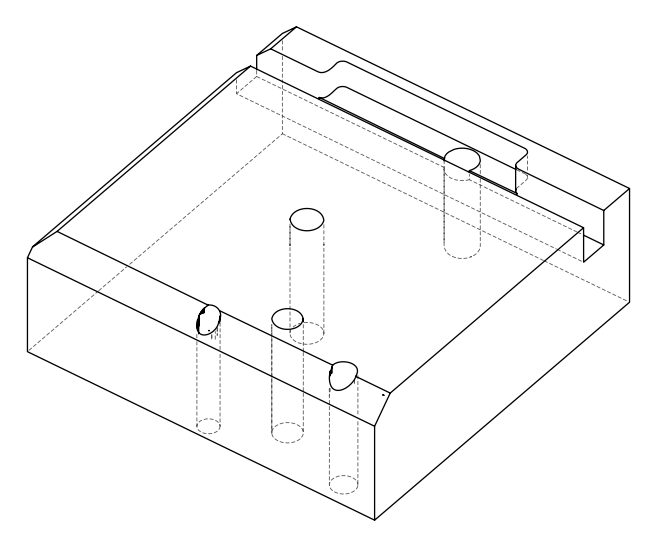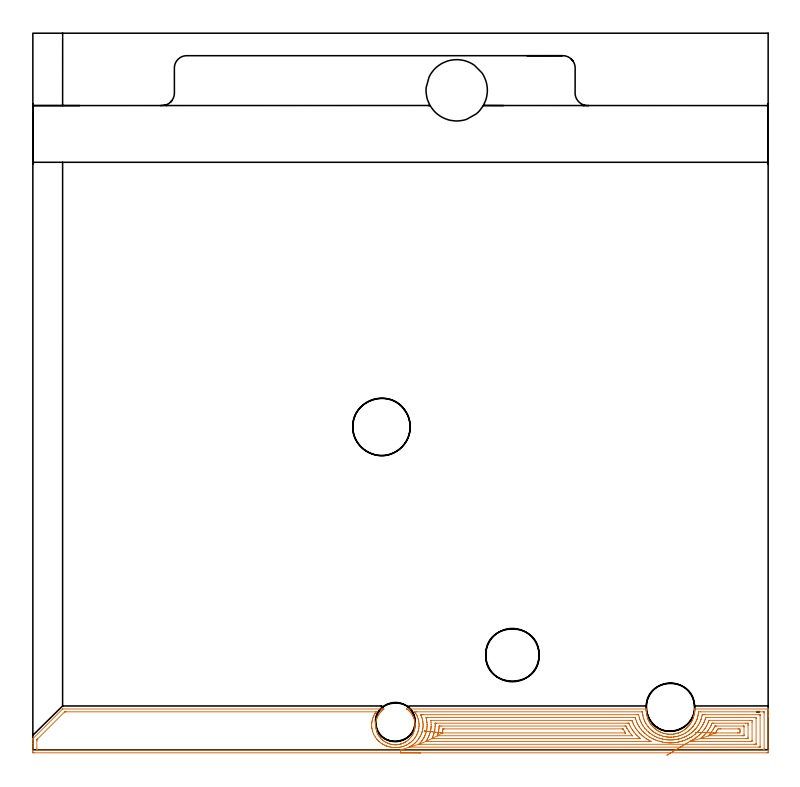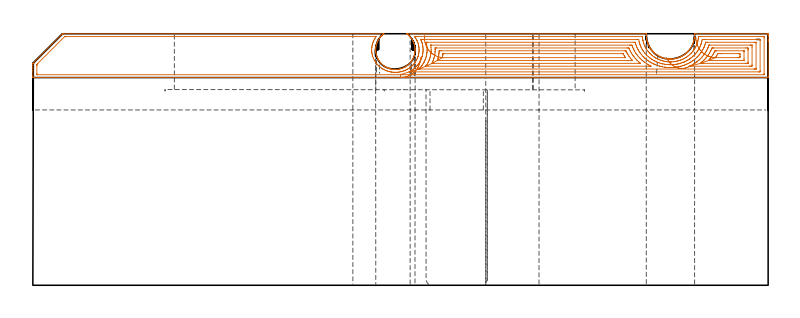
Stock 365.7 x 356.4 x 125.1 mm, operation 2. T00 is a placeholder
(PLAN: 25 operations, 19 tool changes, 104.3 min)
(1 AREA_MILL | FG_CHAMFER_SURFACE | UGT0205_001 | 13.55 min | 32578 mm3)
(2 AREA_MILL_1 | FG_CHAMFER_SURFACE_1 | UGT0205_001 | 22.74 min | 85023 mm3)
(3 AREA_MILL_2 | FG_CHAMFER_SURFACE_2 | UGT0205_001 | 1.94 min | 4730 mm3)
(4 MILL_OPEN_POCKET | POCKET_OPEN | NXT0201_011 | Follow Part, ap 3, ae 75% | 49.76 min | 474848 mm3)
(5 MILL_RECTANGULAR_SLOT | SLOT_RECTANGULAR | NXT0201_012 | Follow Part, ap 4, ae 75% | 5.48 min | 106040 mm3)
(6 MILL_THROUGH_HOLE_FROM_SOLID_MATERIAL | STEP1HOLE_4 | NXT0201_007 | Circular | 4.36 min | 66521 mm3)
(7 SPOT_DRILL | STEP1HOLE | NXT0321_9005460120000 | 0.05 min | 0 mm3)
(8 SPOT_DRILL_1 | STEP1HOLE_1 | NXT0321_9005460120000 | 0.05 min | 0 mm3)
(9 SPOT_DRILL_2 | STEP1HOLE_2 | NXT0321_9005460120000 | 0.05 min | 0 mm3)
(10 SPOT_DRILL_3 | STEP1HOLE_3 | NXT0321_9005460120000 | 0.05 min | 0 mm3)
(11 DRILL_BLIND_HOLE_INTO_CENTER | STEP1HOLE | UGT0301_185 | 0.05 min | 0 mm3)
(12 GUN_DRILL_THROUGH_HOLE | STEP1HOLE | UGT0307_002 | 0.58 min | 2530 mm3)
(13 SPADE_DRILL_TO_ENLARGE_THROUGH_HOLE | STEP1HOLE | UGT0306_006 | 0.53 min | 15616 mm3)
(14 DRILL_TO_ENLARGE_THROUGH_HOLE | STEP1HOLE | UGT0301_392 | 0.55 min | 43660 mm3)
(15 DRILL_BLIND_HOLE_INTO_CENTER_1 | STEP1HOLE_1 | UGT0301_185 | 0.05 min | 0 mm3)
(16 GUN_DRILL_THROUGH_HOLE_1 | STEP1HOLE_1 | UGT0307_002 | 0.57 min | 2720 mm3)
(17 SPADE_DRILL_TO_ENLARGE_THROUGH_HOLE_1 | STEP1HOLE_1 | UGT0306_006 | 0.53 min | 15616 mm3)
(18 DRILL_TO_ENLARGE_THROUGH_HOLE_1 | STEP1HOLE_1 | UGT0301_057 | 0.54 min | 25622 mm3)
(19 DRILL_BLIND_HOLE_INTO_CENTER_2 | STEP1HOLE_2 | UGT0301_185 | 0.05 min | 0 mm3)
(20 GUN_DRILL_THROUGH_HOLE_2 | STEP1HOLE_2 | UGT0307_002 | 0.58 min | 2725 mm3)
(21 SPADE_DRILL_TO_ENLARGE_THROUGH_HOLE_2 | STEP1HOLE_2 | UGT0306_006 | 0.53 min | 15565 mm3)
(22 DRILL_TO_ENLARGE_THROUGH_HOLE_2 | STEP1HOLE_2 | UGT0301_388 | 0.55 min | 35293 mm3)
(23 DRILL_BLIND_HOLE_INTO_CENTER_3 | STEP1HOLE_3 | UGT0301_185 | 0.05 min | 0 mm3)
(24 GUN_DRILL_THROUGH_HOLE_3 | STEP1HOLE_3 | UGT0307_002 | 0.61 min | 2734 mm3)
(25 SPADE_DRILL_TO_ENLARGE_THROUGH_HOLE_3 | STEP1HOLE_3 | UGT0306_010 | 0.53 min | 26276 mm3)
(TOOL UGT0205_001 | Chamfer Mill 20 x 3 x 45 deg. | D20 FL50 Z2)
(TOOL NXT0201_011 | ENDMILL 12mm [2P460-1200-NA 1630] | D12 FL38 Z6)
(TOOL NXT0201_012 | ENDMILL 16mm [2P460-1600-NA 1630] | D16 FL38 Z6)
(TOOL NXT0201_007 | ENDMILL 25mm [R216.25-25050GCK54P 1620] | D25 R3 FL54 Z5)
(TOOL NXT0321_9005460120000 | NC Spot Drill, 142deg, 12mm, Carbide, Uncoated | D12 PA142 FL30 Z2)
(TOOL UGT0301_185 | Twist Drill 6.3 mm | D6.3 PA118 FL61 Z2)
(TOOL UGT0307_002 | Gun Drill 6 mm | D6 PA130 FL24 Z1)
(TOOL UGT0306_006 | Spade Drill 15.5mm | D15.5 PA132 FL10 Z2)
(TOOL UGT0301_392 | Twist Drill 28.5 mm | D28.5 PA118 FL165 Z2)
(TOOL UGT0301_057 | Twist Drill 24 mm | D24 PA118 FL160 Z2)
(TOOL UGT0301_388 | Twist Drill 26.5 mm | D26.5 PA118 FL165 Z2)
(TOOL UGT0306_010 | Spade Drill 19.5mm | D19.5 PA132 FL10 Z2)
(OP 2 AREA_MILL_1, part 1 of 2)
G17 G21 G94 G90
T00 M6
G54
G17 G0 G90 X192.85 Y-1.5 S1061 M3
G43 Z135.1 H0
Z113.3
G94 G1 X192.812 Z112.428 F250.
X192.698 Z111.564
X192.509 Z110.712
X192.247 Z109.88
X191.913 Z109.074
X191.51 Z108.3
X191.042 Z107.564
X190.51 Z106.872
X189.921 Z106.229
X189.278 Z105.64
X188.586 Z105.108
X187.85 Z104.64
X187.076 Z104.237
X186.27 Z103.903
X185.438 Z103.641
X184.586 Z103.452
X183.722 Z103.338
X182.85 Z103.3
X0.617
X0.004 Y-1.494 Z103.303
X0.002 Y-1.493 Z103.304
X0. Y-0.877 Z103.919
Y1.804 Z106.599
Y3.25 Z108.046
Y4.485 Z109.279
Y5.378 Z110.177
X0.002 Y5.492 Z110.287
X0.022 Y5.523 Z110.32
X14.622 Y20.124 Z124.919
X14.73 Y20.229 Z125.026
X14.806 Y20.296 Z125.089
X14.91 Y20.3 Z125.1
X174.364
X174.614 Y20.296 Z125.09
X174.54 Y20.23 Z125.027
X174.461 Y20.164 Z124.962
X174.364 Y20.083 Z124.883
X173.922 Y19.732 Z124.532
X173.507 Y19.353 Z124.153
X173.029 Y18.863 Z123.663
X172.688 Y18.463 Z123.263
X172.404 Y18.095 Z122.895
X172.136 Y17.719 Z122.519
X172.044 Y17.573 Z122.373
X171.784 Y17.132 Z121.932
X171.547 Y16.683 Z121.483
X171.243 Y16.037 Z120.837
X171.148 Y15.794 Z120.594
X170.993 Y15.351 Z120.151
X170.858 Y14.904 Z119.704
X170.747 Y14.46 Z119.26
X170.657 Y14.014 Z118.814
X170.589 Y13.57 Z118.37
X170.541 Y13.124 Z117.924
X170.514 Y12.68 Z117.48
X170.507 Y12.235 Z117.035
X170.52 Y11.789 Z116.589
X170.553 Y11.345 Z116.145
X170.607 Y10.899 Z115.699
X170.682 Y10.455 Z115.255
X170.779 Y10.009 Z114.809
X170.897 Y9.565 Z114.365
X171.039 Y9.119 Z113.919
X171.199 Y8.676 Z113.476
X171.243 Y8.562 Z113.362
X171.397 Y8.22 Z113.02
X171.419 Y8.172 Z112.971
X171.475 Y8.059 Z112.858
X171.609 Y7.786 Z112.585
X171.684 Y7.652 Z112.451
X171.812 Y7.423 Z112.216
X171.857 Y7.345 Z112.13
X171.859 Y7.342 Z112.127
X171.964 Y7.166 Z111.96
X172.083 Y6.966 Z111.766
X172.125 Y6.896 Z111.696
X172.254 Y6.719 Z111.517
X172.457 Y6.439 Z111.238
X172.793 Y6.007 Z110.806
X172.909 Y5.869 Z110.668
X173.029 Y5.735 Z110.534
X173.644 Y5.117 Z109.915
X173.849 Y4.932 Z109.73
X173.922 Y4.865 Z109.664
X174.331 Y4.539 Z109.338
X174.404 Y4.485 Z109.283
X174.749 Y4.227 Z109.027
X174.814 Y4.182 Z108.982
X174.862 Y4.153 Z108.953
X175.257 Y3.906 Z108.705
X175.707 Y3.653 Z108.449
X176.343 Y3.339 Z108.135
X176.447 Y3.293 Z108.09
X176.47 Y3.283 Z108.079
X176.6 Y3.231 Z108.027
X176.803 Y3.155 Z107.952
X177.044 Y3.068 Z107.862
X177.258 Y2.995 Z107.795
X177.493 Y2.918 Z107.718
X177.938 Y2.797 Z107.596
X178.386 Y2.696 Z107.496
X178.83 Y2.62 Z107.416
X179.009 Y2.597 Z107.393
X179.279 Y2.563 Z107.357
X179.725 Y2.527 Z107.319
X179.924 Y2.52 Z107.311
X180.081 Y2.512 Z107.308
X180.17 Y2.509 Z107.304
X180.433 Y2.512
X180.486 Z107.306
X180.488
X180.578 Y2.516 Z107.304
X180.618 Z107.305
X180.912 Y2.53 Z107.325
X181.063 Y2.538 Z107.334
X181.146 Y2.545 Z107.344
X181.511 Y2.583 Z107.38
X181.957 Y2.652 Z107.443
X182.162 Y2.688 Z107.487
X182.405 Y2.736 Z107.535
X182.85 Y2.846 Z107.641
X183.021 Y2.894 Z107.694
X183.11 Y2.921 Z107.72
X183.297 Y2.978 Z107.773
X183.657 Y3.101 Z107.901
X183.743 Y3.131 Z107.93
X184.255 Y3.337 Z108.136
X184.636 Y3.519 Z108.316
X184.999 Y3.712 Z108.511
X185.085 Y3.758 Z108.556
X185.286 Y3.875 Z108.675
X185.529 Y4.018 Z108.817
X185.846 Y4.227 Z109.026
X186.21 Y4.498 Z109.297
X186.421 Y4.657 Z109.453
X186.566 Y4.783 Z109.577
X186.87 Y5.043 Z109.842
X186.955 Y5.117 Z109.916
X187.314 Y5.463 Z110.262
X187.799 Y6.006 Z110.806
X188.207 Y6.515 Z111.314
X188.346 Y6.719 Z111.515
X188.469 Y6.897 Z111.694
X188.742 Y7.337 Z112.137
X188.994 Y7.786 Z112.586
X189.1 Y7.991 Z112.791
X189.394 Y8.676 Z113.476
X189.561 Y9.119 Z113.919
X189.703 Y9.565 Z114.365
X189.821 Y10.009 Z114.809
X189.918 Y10.455 Z115.255
X189.993 Y10.867 Z115.667
X190.046 Y11.345 Z116.145
X190.08 Y11.789 Z116.589
X190.093 Y12.235 Z117.035
X190.086 Y12.68 Z117.48
X190.057 Y13.124 Z117.924
X189.993 Y13.733 Z118.533
X189.945 Y14.014 Z118.814
X189.853 Y14.46 Z119.26
X189.742 Y14.904 Z119.704
X189.607 Y15.351 Z120.151
X189.45 Y15.794 Z120.594
X189.282 Y16.204 Z121.004
X189.1 Y16.61 Z121.41
X189.062 Y16.683 Z121.483
X188.816 Y17.132 Z121.932
X188.55 Y17.573 Z122.373
X188.207 Y18.085 Z122.885
X187.913 Y18.463 Z123.263
X187.62 Y18.806 Z123.606
X187.314 Y19.14 Z123.94
X187.1 Y19.353 Z124.153
X186.766 Y19.657 Z124.457
X186.421 Y19.949 Z124.749
X186.192 Y20.124 Z124.924
X185.977 Y20.289 Z125.089
X185.972 Y20.296 Z125.096
X185.973 Y20.3 Z125.1
X304.785
X305.103 Y20.295 Z125.091
X305.107 Y20.173 Z124.97
X305.115 Y19.84 Z124.638
X305.117 Y19.354 Z124.152
X305.167 Y18.464 Z123.262
X305.302 Y17.573 Z122.373
X305.429 Y16.996 Z121.796
X305.497 Y16.683 Z121.483
X305.67 Y16.103 Z120.902
X305.763 Y15.794 Z120.593
X305.904 Y15.395 Z120.191
X305.978 Y15.209 Z120.004
X306.051 Y15.022 Z119.821
X306.062 Y14.996 Z119.795
X306.102 Y14.904 Z119.704
X306.125 Y14.855 Z119.655
X306.169 Y14.762 Z119.559
X306.193 Y14.711 Z119.509
X306.274 Y14.539 Z119.339
X306.312 Y14.457 Z119.256
X306.423 Y14.24 Z119.039
X306.538 Y14.015 Z118.813
X306.74 Y13.653 Z118.451
X306.88 Y13.422 Z118.218
X306.955 Y13.296 Z118.094
X307.018 Y13.199 Z117.999
X307.066 Y13.125 Z117.924
X307.172 Y12.975 Z117.771
X307.316 Y12.768 Z117.567
X307.381 Y12.676 Z117.475
X307.71 Y12.235 Z117.034
X307.847 Y12.062 Z116.86
X307.912 Y11.988 Z116.787
X308.164 Y11.699 Z116.499
X308.491 Y11.346 Z116.144
X308.651 Y11.187 Z115.982
X308.74 Y11.098 Z115.894
X309.093 Y10.772 Z115.569
X309.13 Y10.741 Z115.537
X309.455 Y10.456 Z115.254
X309.579 Y10.353 Z115.153
X309.633 Y10.309 Z115.108
X310.076 Y9.98 Z114.779
X310.267 Y9.847 Z114.645
X310.526 Y9.666 Z114.464
X310.592 Y9.623 Z114.421
X310.68 Y9.566 Z114.364
X310.855 Y9.461 Z114.26
X311.047 Y9.346 Z114.145
X311.419 Y9.136 Z113.936
X311.863 Y8.913 Z113.709
X311.931 Y8.881 Z113.676
X312.312 Y8.7 Z113.499
X312.367 Y8.677 Z113.474
X312.378 Y8.672 Z113.47
X312.784 Y8.51 Z113.31
X313.203 Y8.357 Z113.156
X313.65 Y8.215 Z113.012
X313.718 Y8.197 Z112.992
X314.097 Y8.089 Z112.887
X314.114 Y8.085 Z112.883
X314.165 Y8.073 Z112.87
X314.218 Y8.059 Z112.859
X314.421 Y8.011 Z112.81
X314.543 Y7.983 Z112.781
X314.99 Y7.896 Z112.694
X315.688 Y7.787 Z112.585
X315.883 Y7.767 Z112.562
X315.951 Y7.762 Z112.556
X316.097 Y7.75 Z112.545
X316.329 Y7.731 Z112.527
X316.464 Y7.724 Z112.522
X316.47
X316.776 Y7.714 Z112.504
X316.782 Z112.503
X316.845
X316.912 Y7.711 Z112.504
X317.123 Z112.5
X317.334 Y7.708 Z112.506
X317.669 Y7.722 Z112.519
X317.738 Y7.727 Z112.523
X317.754 Y7.728 Z112.525
X317.792 Y7.731 Z112.528
X318.513 Y7.787 Z112.584
X318.562 Y7.794 Z112.59
X318.631 Y7.805 Z112.6
X319.008 Y7.86 Z112.658
X319.454 Y7.94 Z112.739
X319.902 Y8.038 Z112.838
X320.348 Y8.154 Z112.954
X320.795 Y8.29 Z113.088
X320.864 Y8.315 Z113.111
X321.067 Y8.384 Z113.183
X321.24 Y8.445 Z113.242
X321.831 Y8.676 Z113.475
X321.867 Y8.692 Z113.491
X322.133 Y8.812 Z113.609
X322.582 Y9.033 Z113.832
X323.026 Y9.272 Z114.07
X323.517 Y9.566 Z114.364
X323.919 Y9.832 Z114.63
X324.336 Y10.138 Z114.935
X324.566 Y10.315 Z115.114
X324.746 Y10.456 Z115.255
X324.811 Y10.51 Z115.309
X324.884 Y10.575 Z115.375
X324.925 Y10.612 Z115.412
X325.066 Y10.741 Z115.536
X325.182 Y10.843 Z115.643
X325.263 Y10.917 Z115.716
X325.293 Y10.945 Z115.744
X325.389 Y11.038 Z115.834
X325.48 Y11.124 Z115.923
X325.62 Y11.257 Z116.056
X325.701 Y11.336 Z116.132
X325.712 Y11.347 Z116.143
X325.778 Y11.418 Z116.218
X325.887 Y11.54 Z116.339
X325.97 Y11.634 Z116.43
X326.075 Y11.75 Z116.548
X326.108 Y11.785 Z116.584
X326.491 Y12.235 Z117.034
X326.597 Y12.367 Z117.167
X326.87 Y12.743 Z117.542
X327.13 Y13.125 Z117.924
X327.49 Y13.7 Z118.5
X327.564 Y13.835 Z118.635
X327.663 Y14.014 Z118.814
X327.888 Y14.457 Z119.256
X328.091 Y14.904 Z119.703
X328.383 Y15.622 Z120.42
X328.458 Y15.84 Z120.639
X328.54 Y16.103 Z120.9
X328.583 Y16.238 Z121.036
X328.652 Y16.492 Z121.291
X328.704 Y16.684 Z121.482
X328.772 Y16.996 Z121.794
X328.898 Y17.573 Z122.372
X328.958 Y17.997 Z122.796
X329.024 Y18.464 Z123.261
X329.083 Y19.354 Z124.15
X329.086 Y20.124 Z124.918
X329.089 Y20.197 Z124.991
X329.096 Y20.303 Z125.097
X329.343 Y20.3 Z125.1
X365.529
X365.69 Y20.298 Z125.088
X365.693 Y20.236 Z125.027
X365.7 Y19.824 Z124.624
Y19.467 Z124.266
Y18.784 Z123.579
Y17.549 Z122.346
Y16.996 Z121.791
Y16.379 Z121.174
Y-0.877 Z103.92
X365.698 Y-1.493 Z103.305
X365.696 Y-1.494 Z103.303
X365.083 Y-1.5 Z103.3
X182.85
Y-0.086 Z104.714
X2.404 Y-0.085 Z104.715
X2.302 Y-0.084 Z104.716
X2.098 Y-0.079 Z104.721
X2.009 Y-0.071 Z104.729
X2.006 Y-0.041 Z104.759
X2.004 Y0.016 Z104.816
X2. Y0.42 Z105.22
X2.001 Y4.485 Z109.285
X2.003 Y4.885 Z109.685
X2.01 Y5.01 Z109.81
X2.023 Y5.061 Z109.861
X2.353 Y5.404 Z110.204
X15.769 Y18.818 Z123.618
X15.803 Y18.846 Z123.646
X15.857 Y18.879 Z123.679
X15.903 Y18.881 Z123.681
X16.001 Y18.884 Z123.684
X16.199 Y18.885 Z123.685
X16.595 Y18.886 Z123.686
X170.446 Y18.885 Z123.685
X170.65 Y18.883 Z123.683
X170.706 Y18.88 Z123.68
X170.72 Y18.877 Z123.677
X170.719 Y18.873 Z123.673
X170.695 Y18.835 Z123.635
X170.344 Y18.34 Z123.14
X170.172 Y18.062 Z122.862
X170.072 Y17.89 Z122.69
X169.849 Y17.491 Z122.291
X169.591 Y16.996 Z121.796
X169.544 Y16.903 Z121.703
X169.451 Y16.705 Z121.505
X169.273 Y16.28 Z121.08
X169.206 Y16.103 Z120.903
X169.039 Y15.62 Z120.42
X168.915 Y15.209 Z120.009
X168.841 Y14.925 Z119.725
X168.704 Y14.315 Z119.115
X168.679 Y14.193 Z118.993
X168.567 Y13.422 Z118.222
X168.566 Y13.413 Z118.213
X168.557 Y13.33 Z118.13
X168.514 Y12.572 Z117.372
X168.513 Y12.528 Z117.328
X168.527 Y11.664 Z116.464
X168.529 Y11.634 Z116.434
X168.557 Y11.257 Z116.057
X168.624 Y10.741 Z115.541
X168.635 Y10.663 Z115.463
X168.801 Y9.847 Z114.647
X168.878 Y9.526 Z114.326
X169.052 Y8.953 Z113.753
X169.314 Y8.196 Z112.996
X169.373 Y8.059 Z112.859
X169.451 Y7.886 Z112.686
X169.815 Y7.166 Z111.966
X170.304 Y6.312 Z111.112
X170.331 Y6.272 Z111.072
X170.344 Y6.254 Z111.054
X171.01 Y5.378 Z110.178
X171.237 Y5.104 Z109.904
X171.539 Y4.787 Z109.587
X171.837 Y4.485 Z109.285
X172.13 Y4.201 Z109.001
X172.455 Y3.913 Z108.713
X172.857 Y3.591 Z108.391
X173.024 Y3.464 Z108.264
X173.47 Y3.144 Z107.944
X173.917 Y2.859 Z107.659
X173.979 Y2.822 Z107.622
X174.202 Y2.697 Z107.497
X174.81 Y2.377 Z107.177
X175.428 Y2.08 Z106.88
X175.704 Y1.966 Z106.766
X175.751 Y1.947 Z106.747
X175.79 Y1.933 Z106.733
X176.149 Y1.804 Z106.604
X176.597 Y1.659 Z106.459
X176.804 Y1.596 Z106.396
X177.49 Y1.421 Z106.221
X177.976 Y1.318 Z106.118
X178.383 Y1.247 Z106.047
X178.541 Y1.225 Z106.025
X179.155 Y1.153 Z105.953
X179.277 Y1.143 Z105.943
X179.976 Y1.105 Z105.905
X180.17 Y1.099 Z105.899
X180.861 Y1.113 Z105.913
X181.063 Y1.124 Z105.924
X181.689 Y1.178 Z105.978
X181.957 Y1.21 Z106.01
X182.472 Y1.288 Z106.088
X182.85 Y1.363 Z106.163
X183.21 Y1.443 Z106.243
X183.743 Y1.582 Z106.382
X183.914 Y1.633 Z106.433
X184.451 Y1.804 Z106.604
X184.637 Y1.873 Z106.673
X185.225 Y2.108 Z106.908
X185.53 Y2.247 Z107.047
X185.834 Y2.394 Z107.194
X186.41 Y2.697 Z107.497
X186.42 Y2.703 Z107.503
X186.97 Y3.044 Z107.844
X187.316 Y3.277 Z108.077
X187.499 Y3.409 Z108.209
X187.741 Y3.591 Z108.391
X188.002 Y3.799 Z108.599
X188.21 Y3.972 Z108.772
X188.481 Y4.213 Z109.013
X188.771 Y4.485 Z109.285
X188.938 Y4.65 Z109.45
X189.103 Y4.822 Z109.622
X189.363 Y5.118 Z109.918
X189.585 Y5.378 Z110.178
X189.77 Y5.605 Z110.405
X189.996 Y5.891 Z110.691
X190.152 Y6.117 Z110.917
X190.253 Y6.272 Z111.072
X190.676 Y6.952 Z111.752
X190.795 Y7.166 Z111.966
X190.89 Y7.34 Z112.14
X191.115 Y7.834 Z112.634
X191.211 Y8.059 Z112.859
X191.375 Y8.467 Z113.267
X191.549 Y8.953 Z113.753
X191.607 Y9.129 Z113.929
X191.783 Y9.735 Z114.535
X191.804 Y9.826 Z114.626
X191.809 Y9.847 Z114.647
X191.949 Y10.574 Z115.374
X191.975 Y10.741 Z115.541
X192.044 Y11.373 Z116.173
X192.061 Y11.634 Z116.434
X192.084 Y12.227 Z117.027
X192.079 Y12.528 Z117.328
X192.05 Y13.155 Z117.955
X192.021 Y13.422 Z118.222
X191.928 Y14.171 Z118.971
X191.899 Y14.315 Z119.115
X191.783 Y14.862 Z119.662
X191.69 Y15.209 Z120.009
X191.654 Y15.338 Z120.138
X191.392 Y16.103 Z120.903
X191.131 Y16.755 Z121.555
X191.016 Y16.996 Z121.796
X190.89 Y17.254 Z122.054
X190.523 Y17.89 Z122.69
X190.322 Y18.215 Z123.015
X189.996 Y18.714 Z123.514
X189.947 Y18.784 Z123.584
X189.918 Y18.826 Z123.626
X189.888 Y18.872 Z123.672
X189.9 Y18.88 Z123.68
X190.89 Y18.886 Z123.686
X302.654
X302.858 Y18.885 Z123.685
X302.994 Y18.882 Z123.682
X303.101 Y18.879 Z123.679
X303.134 Y18.874 Z123.674
X303.136 Y18.867 Z123.667
X303.146 Y18.784 Z123.584
X303.174 Y18.478 Z123.278
X303.211 Y18.125 Z122.925
X303.247 Y17.89 Z122.69
X303.309 Y17.517 Z122.317
X303.394 Y17.047 Z121.847
X303.405 Y16.996 Z121.796
X303.445 Y16.814 Z121.614
X303.636 Y16.103 Z120.903
X303.708 Y15.839 Z120.639
X303.918 Y15.209 Z120.009
X304.215 Y14.439 Z119.239
X304.272 Y14.315 Z119.115
X304.338 Y14.175 Z118.975
X304.729 Y13.422 Z118.222
X304.913 Y13.096 Z117.896
X305.232 Y12.561 Z117.361
X305.248 Y12.536 Z117.336
X305.301 Y12.459 Z117.259
X305.908 Y11.634 Z116.434
X306.125 Y11.355 Z116.155
X306.672 Y10.741 Z115.541
X307.018 Y10.38 Z115.18
X307.59 Y9.847 Z114.647
X307.912 Y9.566 Z114.366
X308.253 Y9.293 Z114.093
X308.704 Y8.953 Z113.753
X308.805 Y8.88 Z113.68
X309.047 Y8.711 Z113.511
X309.698 Y8.304 Z113.104
X309.793 Y8.249 Z113.049
X310.134 Y8.059 Z112.859
X310.592 Y7.824 Z112.624
X311.055 Y7.596 Z112.396
X311.485 Y7.409 Z112.209
X311.586 Y7.368 Z112.168
X312.113 Y7.166 Z111.966
X312.378 Y7.073 Z111.873
X312.518 Y7.026 Z111.826
X313.271 Y6.806 Z111.606
X313.752 Y6.685 Z111.485
X314.165 Y6.595 Z111.395
X314.312 Y6.566 Z111.366
X314.968 Y6.453 Z111.253
X315.058 Y6.439 Z111.239
X315.452 Y6.388 Z111.188
X315.879 Y6.344 Z111.144
X315.951 Y6.339 Z111.139
X316.821 Y6.295 Z111.095
X316.845
X317.281 Y6.299 Z111.099
X317.717 Y6.306 Z111.106
X317.738 Y6.307 Z111.107
X318.536 Y6.367 Z111.167
X318.631 Y6.377 Z111.177
X319.006 Y6.42 Z111.22
X319.329 Y6.467 Z111.267
X319.525 Y6.5 Z111.3
X320.085 Y6.605 Z111.405
X320.418 Y6.678 Z111.478
X320.809 Y6.774 Z111.574
X321.311 Y6.915 Z111.715
X321.504 Y6.973 Z111.773
X322.096 Y7.166 Z111.966
X322.204 Y7.205 Z112.005
X322.812 Y7.451 Z112.251
X323.098 Y7.577 Z112.377
X323.425 Y7.732 Z112.532
X323.991 Y8.015 Z112.815
X324.02 Y8.03 Z112.83
X324.074 Y8.059 Z112.859
X324.584 Y8.36 Z113.16
X324.884 Y8.542 Z113.342
X325.131 Y8.706 Z113.506
X325.493 Y8.953 Z113.753
X325.659 Y9.072 Z113.872
X325.778 Y9.161 Z113.961
X326.159 Y9.462 Z114.262
X326.646 Y9.872 Z114.672
X326.671 Y9.895 Z114.695
X327.103 Y10.308 Z115.108
X327.551 Y10.754 Z115.554
X327.564 Y10.769 Z115.569
X327.963 Y11.235 Z116.035
X328.302 Y11.634 Z116.434
X328.371 Y11.721 Z116.521
X328.458 Y11.835 Z116.635
X328.742 Y12.244 Z117.044
X328.933 Y12.528 Z117.328
X329.097 Y12.781 Z117.581
X329.351 Y13.186 Z117.986
X329.435 Y13.338 Z118.138
X329.479 Y13.422 Z118.222
X329.735 Y13.931 Z118.731
X329.916 Y14.315 Z119.115
X330.018 Y14.542 Z119.342
X330.244 Y15.081 Z119.881
X330.28 Y15.173 Z119.973
X330.293 Y15.209 Z120.009
X330.499 Y15.847 Z120.647
X330.573 Y16.103 Z120.903
X330.695 Y16.553 Z121.353
X330.791 Y16.996 Z121.796
X330.849 Y17.285 Z122.085
X330.943 Y17.89 Z122.69
X330.997 Y18.272 Z123.072
X331.05 Y18.784 Z123.584
X331.06 Y18.861 Z123.661
X331.068 Y18.879 Z123.679
X331.087 Y18.881 Z123.681
X331.137 Y18.883 Z123.683
X331.929 Y18.886 Z123.686
X332.031
X363.296 Y18.885 Z123.685
X363.398 Y18.883 Z123.683
X363.601 Y18.879 Z123.679
X363.691 Y18.871 Z123.671
X363.694 Y18.841 Z123.641
X363.696 Y18.784 Z123.584
X363.7 Y18.38 Z123.18
X363.699 Y0.507 Z105.307
X363.692 Y0.016 Z104.816
X363.69 Y-0.078 Z104.722
X363.5 Y-0.083 Z104.717
X363.397 Y-0.085 Z104.715
X182.85 Y-0.086 Z104.714
X187.203 Y1.336 Z106.136
X187.216 Y1.347 Z106.147
X187.242 Y1.365 Z106.165
X188.008 Y1.804 Z106.604
X188.134 Y1.88 Z106.68
X188.21 Y1.928 Z106.728
X188.67 Y2.236 Z107.036
X189.103 Y2.551 Z107.351
X189.292 Y2.697 Z107.497
X189.679 Y3.015 Z107.815
X189.996 Y3.284 Z108.084
X190.157 Y3.431 Z108.231
X190.325 Y3.591 Z108.391
X190.609 Y3.872 Z108.672
X190.89 Y4.173 Z108.973
X191.036 Y4.338 Z109.138
X191.161 Y4.485 Z109.285
X191.441 Y4.827 Z109.627
X191.783 Y5.251 Z110.051
X191.836 Y5.326 Z110.126
X191.871 Y5.378 Z110.178
X192.185 Y5.869 Z110.669
X192.436 Y6.272 Z111.072
X192.526 Y6.422 Z111.222
X192.676 Y6.685 Z111.485
X192.836 Y7.006 Z111.806
X192.911 Y7.166 Z111.966
X193.112 Y7.623 Z112.423
X193.29 Y8.059 Z112.859
X193.368 Y8.261 Z113.061
X193.57 Y8.834 Z113.634
X193.596 Y8.927 Z113.727
X193.603 Y8.953 Z113.753
X193.778 Y9.638 Z114.438
X193.823 Y9.847 Z114.647
X193.928 Y10.382 Z115.182
X193.98 Y10.741 Z115.541
X194.028 Y11.176 Z115.976
X194.062 Y11.634 Z116.434
X194.078 Y12.019 Z116.819
X194.079 Y12.528 Z117.328
X194.063 Y12.928 Z117.728
X194.026 Y13.422 Z118.222
X193.97 Y13.914 Z118.714
X193.912 Y14.315 Z119.115
X193.772 Y15.006 Z119.806
X193.719 Y15.209 Z120.009
X193.57 Y15.758 Z120.558
X193.455 Y16.103 Z120.903
X193.396 Y16.276 Z121.076
X193.108 Y16.996 Z121.796
X192.991 Y17.284 Z122.084
X192.951 Y17.385 Z122.185
X192.93 Y17.442 Z122.242
X192.922 Y17.465 Z122.265
X192.938 Y17.466 Z122.266
X193.097 Y17.469 Z122.269
X193.57 Y17.471 Z122.271
X194.045
X300.291
X300.765 Y17.468 Z122.268
X301.191 Y17.464 Z122.264
X301.288 Y17.455 Z122.255
X301.573 Y16.188 Z120.988
X301.595 Y16.103 Z120.903
X301.659 Y15.853 Z120.653
X301.861 Y15.209 Z120.009
X301.957 Y14.91 Z119.71
X302.193 Y14.315 Z119.115
X302.299 Y14.054 Z118.854
X302.552 Y13.506 Z118.306
X302.594 Y13.422 Z118.222
X302.638 Y13.335 Z118.135
X303.081 Y12.528 Z117.328
X303.445 Y11.935 Z116.735
X303.658 Y11.634 Z116.434
X304.209 Y10.87 Z115.67
X304.311 Y10.741 Z115.541
X304.338 Y10.707 Z115.507
X305.106 Y9.847 Z114.647
X305.167 Y9.782 Z114.582
X305.232 Y9.715 Z114.515
X306.036 Y8.953 Z113.753
X306.125 Y8.872 Z113.672
X306.641 Y8.437 Z113.237
X307.018 Y8.15 Z112.95
X307.071 Y8.112 Z112.912
X307.143 Y8.059 Z112.859
X307.598 Y7.744 Z112.544
X307.912 Y7.54 Z112.34
X308.513 Y7.166 Z111.966
X308.805 Y7. Z111.8
X309.169 Y6.802 Z111.602
X309.698 Y6.543 Z111.343
X310.284 Y6.272 Z111.072
X310.592 Y6.143 Z110.943
X310.807 Y6.057 Z110.857
X311.485 Y5.811 Z110.611
X312.158 Y5.598 Z110.398
X312.378 Y5.536 Z110.336
X312.958 Y5.378 Z110.178
X313.271 Y5.305 Z110.105
X313.365 Y5.285 Z110.085
X314.165 Y5.139 Z109.939
X314.454 Y5.089 Z109.889
X315.058 Y5.001 Z109.801
X315.477 Y4.959 Z109.759
X315.951 Y4.926 Z109.726
X316.427 Y4.902 Z109.702
X316.845 Y4.887 Z109.687
X317.338 Y4.885 Z109.685
X317.738 Y4.898 Z109.698
X318.191 Y4.925 Z109.725
X318.631 Y4.957 Z109.757
X319.019 Y4.991 Z109.791
X319.525 Y5.052 Z109.852
X319.808 Y5.095 Z109.895
X320.418 Y5.202 Z110.002
X320.565 Y5.231 Z110.031
X321.251 Y5.378 Z110.178
X321.299 Y5.39 Z110.19
X321.311 Y5.394 Z110.194
X321.997 Y5.586 Z110.386
X322.204 Y5.647 Z110.447
X322.675 Y5.801 Z110.601
X323.098 Y5.946 Z110.746
X323.333 Y6.037 Z110.837
X323.935 Y6.272 Z111.072
X323.974 Y6.289 Z111.089
X323.991 Y6.297 Z111.097
X324.579 Y6.577 Z111.377
X324.884 Y6.731 Z111.531
X325.17 Y6.88 Z111.68
X325.689 Y7.166 Z111.966
X325.778 Y7.218 Z112.018
X326.297 Y7.54 Z112.34
X326.671 Y7.789 Z112.589
X326.831 Y7.9 Z112.7
X327.053 Y8.059 Z112.859
X327.345 Y8.279 Z113.079
X327.564 Y8.45 Z113.25
X327.838 Y8.679 Z113.479
X328.156 Y8.953 Z113.753
X328.458 Y9.226 Z114.026
X328.774 Y9.53 Z114.33
X329.09 Y9.847 Z114.647
X329.218 Y9.98 Z114.78
X329.351 Y10.125 Z114.925
X329.636 Y10.455 Z115.255
X329.878 Y10.741 Z115.541
X330.042 Y10.943 Z115.743
X330.244 Y11.202 Z116.002
X330.424 Y11.454 Z116.254
X330.548 Y11.634 Z116.434
X330.783 Y11.989 Z116.789
X331.129 Y12.528 Z117.328
X331.137 Y12.542 Z117.342
X331.444 Y13.115 Z117.915
X331.601 Y13.422 Z118.222
X331.74 Y13.713 Z118.513
X332.013 Y14.315 Z119.115
X332.019 Y14.327 Z119.127
X332.031 Y14.357 Z119.157
X332.263 Y14.976 Z119.776
X332.343 Y15.209 Z120.009
X332.483 Y15.65 Z120.45
X332.608 Y16.103 Z120.903
X332.673 Y16.354 Z121.154
X332.819 Y16.996 Z121.796
X332.924 Y17.464 Z122.264
X333.345 Y17.468 Z122.268
X333.817 Y17.471 Z122.271
X334.236
X361.035
X361.51 Y17.469 Z122.269
X361.667 Y17.466 Z122.266
X361.686 Y17.465 Z122.265
X361.691 Y17.415 Z122.215
X361.696 Y17.314 Z122.114
X361.699 Y17.187 Z121.987
X361.7 Y16.996 Z121.796
X361.699 Y1.804 Z106.604
X361.698 Y1.615 Z106.415
X361.69 Y1.423 Z106.223
X361.678 Y1.335 Z106.135
X361.628 Y1.333 Z106.133
X361.51 Y1.331 Z106.131
X361.091 Y1.329 Z106.129
X187.316
X187.279 Y1.33 Z106.13
X187.212 Y1.334 Z106.134
X187.203 Y1.336 Z106.136
X191.957 Y2.754 Z107.554
X192.28 Y3.093 Z107.893
X192.433 Y3.257 Z108.057
X192.676 Y3.522 Z108.322
X192.709 Y3.559 Z108.359
X192.736 Y3.591 Z108.391
X193.113 Y4.048 Z108.848
X193.47 Y4.485 Z109.285
X193.514 Y4.541 Z109.341
X193.57 Y4.615 Z109.415
X193.872 Y5.075 Z109.875
X194.067 Y5.378 Z110.178
X194.218 Y5.623 Z110.423
X194.463 Y6.032 Z110.832
X194.547 Y6.188 Z110.988
X194.59 Y6.272 Z111.072
X194.837 Y6.791 Z111.591
X195.005 Y7.166 Z111.966
X195.109 Y7.413 Z112.213
X195.356 Y8.04 Z112.84
X195.366 Y8.07 Z112.87
X195.534 Y8.601 Z113.401
X195.63 Y8.953 Z113.753
X195.759 Y9.444 Z114.244
X195.842 Y9.847 Z114.647
X195.908 Y10.188 Z114.988
X195.986 Y10.741 Z115.541
X196.014 Y10.976 Z115.776
X196.064 Y11.634 Z116.434
X196.074 Y11.809 Z116.609
X196.079 Y12.528 Z117.328
X196.078 Y12.7 Z117.5
X196.029 Y13.422 Z118.222
X196.009 Y13.662 Z118.462
X195.921 Y14.315 Z119.115
X195.855 Y14.71 Z119.51
X195.745 Y15.209 Z120.009
X195.672 Y15.525 Z120.325
X195.55 Y16.006 Z120.806
X195.547 Y16.051 Z120.851
X195.633 Y16.053 Z120.853
X195.823 Y16.055 Z120.855
X196.204 Y16.057 Z120.857
X196.249
X299.024
X299.423 Y16.055 Z120.855
X299.522 Y16.053 Z120.853
X299.564 Y16.05 Z120.85
X299.581 Y15.998 Z120.798
X299.619 Y15.874 Z120.674
X299.783 Y15.298 Z120.098
X299.81 Y15.209 Z120.009
X299.872 Y15.009 Z119.809
X300.121 Y14.315 Z119.115
X300.269 Y13.918 Z118.718
X300.49 Y13.422 Z118.222
X300.765 Y12.844 Z117.644
X300.933 Y12.528 Z117.328
X301.127 Y12.166 Z116.966
X301.45 Y11.634 Z116.434
X301.659 Y11.301 Z116.101
X302.063 Y10.741 Z115.541
X302.552 Y10.08 Z114.88
X302.75 Y9.847 Z114.647
X303.445 Y9.06 Z113.86
X303.55 Y8.953 Z113.753
X303.95 Y8.565 Z113.365
X304.338 Y8.195 Z112.995
X304.49 Y8.059 Z112.859
X305.232 Y7.442 Z112.242
X305.595 Y7.166 Z111.966
X306.125 Y6.785 Z111.585
X306.911 Y6.272 Z111.072
X307.018 Y6.204 Z111.004
X307.197 Y6.094 Z110.894
X307.912 Y5.707 Z110.507
X308.558 Y5.378 Z110.178
X308.805 Y5.261 Z110.061
X309.022 Y5.162 Z109.962
X309.698 Y4.878 Z109.678
X310.506 Y4.57 Z109.37
X310.592 Y4.541 Z109.341
X310.761 Y4.485 Z109.285
X311.485 Y4.268 Z109.068
X311.789 Y4.181 Z108.981
X312.378 Y4.03 Z108.83
X312.961 Y3.901 Z108.701
X313.271 Y3.842 Z108.642
X314.056 Y3.699 Z108.499
X314.165 Y3.683 Z108.483
X314.809 Y3.591 Z108.391
X315.117 Y3.561 Z108.361
X315.951 Y3.504 Z108.304
X316.044 Y3.498 Z108.298
X316.735 Y3.471 Z108.271
X316.845 Y3.468 Z108.268
X316.969 Y3.467 Z108.267
X317.078
X317.738 Y3.478 Z108.278
X317.848 Y3.481 Z108.281
X317.948 Y3.486 Z108.286
X318.631 Y3.529 Z108.329
X318.689 Y3.534 Z108.334
X319.368 Y3.591 Z108.391
X319.507 Y3.608 Z108.408
X319.525 Y3.61 Z108.41
X320.288 Y3.721 Z108.521
X320.418 Y3.742 Z108.542
X321.044 Y3.858 Z108.658
X321.311 Y3.915 Z108.715
X321.776 Y4.02 Z108.82
X322.204 Y4.128 Z108.928
X322.486 Y4.203 Z109.003
X323.098 Y4.377 Z109.177
X323.18 Y4.402 Z109.202
X323.435 Y4.485 Z109.285
X323.848 Y4.628 Z109.428
X323.991 Y4.68 Z109.48
X324.493 Y4.876 Z109.676
X324.884 Y5.034 Z109.834
X325.124 Y5.139 Z109.939
X325.657 Y5.378 Z110.178
X325.738 Y5.418 Z110.218
X325.778 Y5.437 Z110.237
X326.325 Y5.725 Z110.525
X326.671 Y5.914 Z110.714
X326.899 Y6.044 Z110.844
X327.291 Y6.272 Z111.072
X327.461 Y6.376 Z111.176
X327.564 Y6.442 Z111.242
X327.997 Y6.733 Z111.533
X328.458 Y7.053 Z111.853
X328.61 Y7.166 Z111.966
X329.028 Y7.489 Z112.289
X329.351 Y7.749 Z112.549
X329.518 Y7.892 Z112.692
X329.708 Y8.059 Z112.859
X330.244 Y8.553 Z113.353
X330.446 Y8.751 Z113.551
X330.647 Y8.953 Z113.753
X330.886 Y9.205 Z114.005
X331.137 Y9.479 Z114.279
X331.309 Y9.675 Z114.475
X331.454 Y9.847 Z114.647
X331.714 Y10.164 Z114.964
X332.031 Y10.565 Z115.365
X332.104 Y10.667 Z115.467
X332.156 Y10.741 Z115.541
X332.466 Y11.199 Z115.999
X332.75 Y11.634 Z116.434
X332.924 Y11.907 Z116.707
X333.148 Y12.304 Z117.104
X333.268 Y12.528 Z117.328
X333.456 Y12.89 Z117.69
X333.712 Y13.422 Z118.222
X333.746 Y13.493 Z118.293
X333.817 Y13.655 Z118.455
X334.009 Y14.123 Z118.923
X334.083 Y14.315 Z119.115
X334.251 Y14.775 Z119.575
X334.395 Y15.209 Z120.009
X334.471 Y15.448 Z120.248
X334.621 Y15.972 Z120.772
X334.642 Y16.038 Z120.838
X334.662 Y16.05 Z120.85
X334.711 Y16.054 Z120.854
X334.757 Y16.056 Z120.856
X335.604 Y16.057 Z120.857
X358.875
X359.678 Y16.05 Z120.85
X359.691 Y16.047 Z120.847
X359.694 Y16.025 Z120.825
X359.697 Y15.973 Z120.773
X359.699 Y15.867 Z120.667
X359.7 Y15.655 Z120.455
X359.699 Y2.938 Z107.738
X359.697 Y2.829 Z107.629
X359.694 Y2.775 Z107.575
X359.691 Y2.753 Z107.553
X359.672 Y2.749 Z107.549
X358.83 Y2.743 Z107.543
X358.784
X192.63
X191.957 Y2.754 Z107.554
X195.502 Y4.163 Z108.963
X195.507 Y4.185 Z108.985
X195.533 Y4.232 Z109.032
X195.561 Y4.28 Z109.08
X195.692 Y4.485 Z109.285
X195.907 Y4.828 Z109.628
X196.246 Y5.378 Z110.178
X196.249 Y5.385 Z110.185
X196.552 Y5.97 Z110.77
X196.699 Y6.272 Z111.072
X196.839 Y6.576 Z111.376
X197.093 Y7.166 Z111.966
X197.108 Y7.201 Z112.001
X197.143 Y7.292 Z112.092
X197.344 Y7.858 Z112.658
X197.409 Y8.059 Z112.859
X197.555 Y8.541 Z113.341
X197.666 Y8.953 Z113.753
X197.74 Y9.25 Z114.05
X197.866 Y9.847 Z114.647
X197.892 Y9.991 Z114.791
X198. Y10.741 Z115.541
X198.004 Y10.773 Z115.573
X198.036 Y11.132 Z115.932
X198.071 Y11.599 Z116.399
X198.072 Y11.634 Z116.434
X198.087 Y12.477 Z117.277
X198.036 Y13.487 Z118.287
X197.924 Y14.427 Z119.227
X197.907 Y14.593 Z119.393
X197.903 Y14.637 Z119.437
X197.915 Y14.639 Z119.439
X197.954 Y14.641 Z119.441
X198.036 Y14.642 Z119.442
X296.865 Y14.643 Z119.443
X297.192 Y14.642 Z119.442
X297.762 Y14.639 Z119.439
X297.925 Y14.636 Z119.436
X298.033 Y14.368 Z119.168
X298.052 Y14.315 Z119.115
X298.085 Y14.219 Z119.019
X298.399 Y13.422 Z118.222
X298.635 Y12.871 Z117.671
X298.806 Y12.528 Z117.328
X298.979 Y12.186 Z116.986
X299.283 Y11.634 Z116.434
X299.716 Y10.897 Z115.697
X299.816 Y10.741 Z115.541
X299.872 Y10.655 Z115.455
X300.465 Y9.847 Z114.647
X300.765 Y9.444 Z114.244
X301.183 Y8.953 Z113.753
X301.659 Y8.419 Z113.219
X302.001 Y8.059 Z112.859
X302.552 Y7.527 Z112.327
X302.94 Y7.166 Z111.966
X303.445 Y6.745 Z111.545
X304.039 Y6.272 Z111.072
X304.338 Y6.053 Z110.853
X305.062 Y5.548 Z110.348
X305.232 Y5.439 Z110.239
X305.327 Y5.378 Z110.178
X305.821 Y5.073 Z109.873
X306.125 Y4.898 Z109.698
X306.88 Y4.485 Z109.285
X307.492 Y4.168 Z108.968
X307.341 Y4.161 Z108.961
X307.223 Y4.159 Z108.959
X307.018 Y4.158 Z108.958
X306.453 Y4.157 Z108.957
X195.683
X195.596 Y4.159 Z108.959
X195.502 Y4.163 Z108.963
X198.503 Y5.589 Z110.389
X198.842 Y6.359 Z111.159
X198.929 Y6.566 Z111.366
X199.097 Y6.998 Z111.798
X199.158 Y7.166 Z111.966
X199.329 Y7.659 Z112.459
X199.455 Y8.059 Z112.859
X199.539 Y8.343 Z113.143
X199.702 Y8.953 Z113.753
X199.726 Y9.05 Z113.85
X199.823 Y9.512 Z114.312
X199.877 Y9.792 Z114.592
X199.887 Y9.847 Z114.647
X199.898 Y9.922 Z114.722
X199.996 Y10.741 Z115.541
X200.053 Y11.403 Z116.203
X200.064 Y11.634 Z116.434
X200.08 Y12.27 Z117.07
X200.079 Y12.528 Z117.328
X200.063 Y13.181 Z117.981
X200.068 Y13.222 Z118.022
X200.104 Y13.224 Z118.024
X200.191 Y13.227 Z118.027
X200.366 Y13.228 Z118.028
X200.716 Y13.229 Z118.029
X295.598
X296.299 Y13.227 Z118.027
X296.345 Y13.225 Z118.025
X296.367 Y13.222 Z118.022
X296.388 Y13.209 Z118.009
X296.468 Y13.031 Z117.831
X296.573 Y12.799 Z117.599
X296.699 Y12.528 Z117.328
X297.07 Y11.757 Z116.557
X297.134 Y11.634 Z116.434
X297.192 Y11.526 Z116.326
X297.647 Y10.741 Z115.541
X298.085 Y10.025 Z114.825
X298.211 Y9.847 Z114.647
X298.535 Y9.397 Z114.197
X298.864 Y8.953 Z113.753
X298.979 Y8.804 Z113.604
X299.615 Y8.059 Z112.859
X299.872 Y7.769 Z112.569
X300.448 Y7.166 Z111.966
X300.765 Y6.857 Z111.657
X301.39 Y6.272 Z111.072
X301.659 Y6.041 Z110.841
X302.105 Y5.666 Z110.466
X302.204 Y5.583 Z110.383
X302.147 Y5.578 Z110.378
X301.659 Y5.573 Z110.373
X301.465 Y5.572 Z110.372
X199.63 Y5.571 Z110.371
X198.929 Y5.575 Z110.375
X198.73 Y5.578 Z110.378
X198.503 Y5.589 Z110.389
X201.175 Y6.997 Z111.797
X201.181 Y7.02 Z111.82
X201.226 Y7.166 Z111.966
X201.318 Y7.457 Z112.257
X201.502 Y8.059 Z112.859
X201.526 Y8.142 Z112.942
X201.609 Y8.453 Z113.253
X201.707 Y8.855 Z113.655
X201.728 Y8.953 Z113.753
X201.852 Y9.603 Z114.403
X201.89 Y9.847 Z114.647
X201.963 Y10.387 Z115.187
X202. Y10.741 Z115.541
X202.042 Y11.202 Z116.002
X202.072 Y11.634 Z116.434
X202.081 Y11.741 Z116.541
X202.086 Y11.792 Z116.592
X202.097 Y11.808 Z116.608
X202.142 Y11.81 Z116.61
X202.324 Y11.813 Z116.613
X202.503 Y11.814 Z116.614
X203.215 Y11.815 Z116.615
X294.512 Y11.814 Z116.614
X294.693 Y11.813 Z116.613
X294.812 Y11.811 Z116.611
X294.903 Y11.808 Z116.608
X294.932 Y11.774 Z116.574
X295.007 Y11.634 Z116.434
X295.405 Y10.877 Z115.677
X295.482 Y10.741 Z115.541
X295.582 Y10.564 Z115.364
X296.017 Y9.847 Z114.647
X296.299 Y9.391 Z114.191
X296.48 Y9.134 Z113.934
X296.611 Y8.953 Z113.753
X297.192 Y8.163 Z112.963
X297.276 Y8.059 Z112.859
X297.713 Y7.539 Z112.339
X298.037 Y7.166 Z111.966
X298.085 Y7.11 Z111.91
X298.175 Y7. Z111.8
X298.181 Y6.989 Z111.789
X298.18 Y6.988 Z111.788
X298.17 Y6.986 Z111.786
X298.157
X201.609 Y6.985 Z111.785
X201.429 Y6.986 Z111.786
X201.309 Y6.989 Z111.789
X201.214 Y6.992 Z111.792
X201.175 Y6.997 Z111.797
X203.647 Y8.406 Z113.206
X203.643 Y8.42 Z113.22
X203.747 Y8.953 Z113.753
X203.832 Y9.41 Z114.21
X203.9 Y9.847 Z114.647
X203.95 Y10.186 Z114.986
X203.965 Y10.282 Z115.082
X203.978 Y10.355 Z115.155
X203.987 Y10.394 Z115.194
X204.013 Y10.395 Z115.195
X204.289 Y10.398 Z115.198
X204.63 Y10.4 Z115.2
X293.066
X293.342 Y10.398 Z115.198
X293.48 Y10.395 Z115.195
X293.508 Y10.394 Z115.194
X293.551 Y10.33 Z115.13
X293.619 Y10.224 Z115.024
X294.159 Y9.306 Z114.106
X294.382 Y8.953 Z113.753
X294.512 Y8.751 Z113.551
X294.722 Y8.447 Z113.247
X294.742 Y8.414 Z113.214
X294.744 Y8.405 Z113.205
X294.736 Y8.404 Z113.204
X294.662 Y8.401 Z113.201
X294.512 Y8.4 Z113.2
X294.172
X203.949
X203.703 Y8.402 Z113.202
X203.668 Y8.403 Z113.203
X203.647 Y8.406 Z113.206
X202.789 Y8.498 Z113.336
X201.946 Y8.588 Z113.541
X201.124 Y8.677 Z113.819
X200.329 Y8.762 Z114.169
X199.568 Y8.844 Z114.586
X198.845 Y8.922 Z115.069
X198.167 Y8.994 Z115.613
X197.539 Y9.062 Z116.215
X196.965 Y9.123 Z116.869
X196.45 Y9.179 Z117.571
X195.999 Y9.227 Z118.316
X195.613 Y9.269 Z119.097
X195.296 Y9.303 Z119.909
X195.051 Y9.329 Z120.746
X194.88 Y9.348 Z121.601
X194.783 Y9.358 Z122.468
X194.762 Y9.36 Z123.341
X194.816 Y9.354 Z124.211
G0 Z135.1
X315.186 Y-2.774
Z113.275
G1 X315.557 Y-2.551 Z112.517
X315.983 Y-2.295 Z111.801
X316.461 Y-2.007 Z111.13
X316.988 Y-1.691 Z110.51
X317.559 Y-1.348 Z109.947
X318.169 Y-0.981 Z109.443
X318.815 Y-0.593 Z109.004
X319.492 Y-0.187 Z108.632
X320.193 Y0.235 Z108.33
X320.915 Y0.669 Z108.1
X321.65 Y1.111 Z107.945
X322.395 Y1.558 Z107.865
X323.143 Y2.007 Z107.861
X323.888 Y2.455 Z107.934
X324.625 Y2.898 Z108.081
X325.348 Y3.332 Z108.303
X326.052 Y3.755 Z108.598
X326.731 Y4.163 Z108.963
X326.836 Y4.226 Z109.026
X326.896 Y4.26 Z109.06
X327.329 Y4.485 Z109.285
X327.483 Y4.566 Z109.366
X327.564 Y4.609 Z109.409
X328.055 Y4.888 Z109.688
X328.458 Y5.119 Z109.919
X328.619 Y5.216 Z110.016
X328.882 Y5.378 Z110.178
X329.166 Y5.564 Z110.364
X329.351 Y5.688 Z110.488
X329.693 Y5.93 Z110.73
X330.171 Y6.272 Z111.072
X330.213 Y6.303 Z111.103
X330.244 Y6.327 Z111.127
X330.708 Y6.702 Z111.502
X331.137 Y7.054 Z111.854
X331.197 Y7.106 Z111.906
X331.264 Y7.166 Z111.966
X331.661 Y7.536 Z112.336
X332.031 Y7.885 Z112.685
X332.204 Y8.059 Z112.859
X332.556 Y8.427 Z113.227
X332.924 Y8.83 Z113.63
X332.981 Y8.896 Z113.696
X333.03 Y8.953 Z113.753
X333.558 Y9.587 Z114.387
X333.817 Y9.927 Z114.727
X334.149 Y10.409 Z115.209
X334.373 Y10.741 Z115.541
X334.507 Y10.944 Z115.744
X334.711 Y11.267 Z116.067
X334.918 Y11.634 Z116.434
X335.162 Y12.076 Z116.876
X335.397 Y12.528 Z117.328
X335.466 Y12.666 Z117.466
X335.604 Y12.958 Z117.758
X335.744 Y13.281 Z118.081
X335.803 Y13.422 Z118.222
X336.001 Y13.918 Z118.718
X336.153 Y14.315 Z119.115
X336.247 Y14.566 Z119.366
X336.272 Y14.623 Z119.423
X336.28 Y14.636 Z119.436
X336.294 Y14.639 Z119.439
X336.333 Y14.641 Z119.441
X336.497 Y14.642 Z119.442
X356.716 Y14.643 Z119.443
X357.043 Y14.642 Z119.442
X357.613 Y14.638 Z119.438
X357.671 Y14.636 Z119.436
X357.69 Y14.621 Z119.421
X357.696 Y14.555 Z119.355
X357.698 Y14.315 Z119.115
X357.7 Y13.658 Z118.458
X357.699 Y4.722 Z109.522
X357.695 Y4.485 Z109.285
X357.688 Y4.164 Z108.964
X357.368 Y4.16 Z108.96
X357.043 Y4.158 Z108.958
X356.477 Y4.157 Z108.957
X326.923 Y4.158 Z108.958
X326.731 Y4.163 Z108.963
X332.031 Y5.578 Z110.378
X332.027 Y5.604 Z110.404
X332.031 Y5.612 Z110.412
X332.815 Y6.272 Z111.072
X332.873 Y6.323 Z111.123
X332.924 Y6.369 Z111.169
X333.333 Y6.756 Z111.556
X333.764 Y7.166 Z111.966
X333.817 Y7.218 Z112.018
X334.225 Y7.647 Z112.447
X334.6 Y8.059 Z112.859
X334.652 Y8.118 Z112.918
X334.711 Y8.185 Z112.985
X335.339 Y8.953 Z113.753
X335.456 Y9.101 Z113.901
X335.604 Y9.295 Z114.095
X335.831 Y9.62 Z114.42
X335.984 Y9.847 Z114.647
X336.497 Y10.625 Z115.425
X336.565 Y10.741 Z115.541
X336.864 Y11.267 Z116.067
X337.065 Y11.634 Z116.434
X337.177 Y11.848 Z116.648
X337.39 Y12.273 Z117.073
X337.471 Y12.447 Z117.247
X337.508 Y12.528 Z117.328
X337.745 Y13.067 Z117.867
X337.798 Y13.183 Z117.983
X337.814 Y13.216 Z118.016
X337.848 Y13.222 Z118.022
X337.934 Y13.224 Z118.024
X338.284 Y13.228 Z118.028
X338.477 Y13.229 Z118.029
X354.556
X355.256 Y13.228 Z118.028
X355.452 Y13.226 Z118.026
X355.624 Y13.222 Z118.022
X355.69 Y13.211 Z118.011
X355.693 Y13.172 Z117.972
X355.698 Y12.98 Z117.78
X355.7 Y12.528 Z117.328
Y12.084 Z116.884
X355.699 Y6.272 Z111.072
X355.698 Y5.831 Z110.631
X355.691 Y5.681 Z110.481
X355.685 Y5.578 Z110.378
X355.606 Y5.576 Z110.376
X355.256 Y5.573 Z110.373
X355.063 Y5.571 Z110.371
X354.363
X333.625
X332.924 Y5.573 Z110.373
X332.228 Y5.576 Z110.376
X332.031 Y5.578 Z110.378
X336.03 Y6.995 Z111.795
X336.04 Y7.008 Z111.808
X336.172 Y7.166 Z111.966
X336.497 Y7.545 Z112.345
X336.73 Y7.826 Z112.626
X336.921 Y8.059 Z112.859
X337.129 Y8.322 Z113.122
X337.39 Y8.659 Z113.459
X337.512 Y8.831 Z113.631
X337.597 Y8.953 Z113.753
X338.027 Y9.59 Z114.39
X338.284 Y9.986 Z114.786
X338.563 Y10.462 Z115.262
X338.721 Y10.741 Z115.541
X338.882 Y11.036 Z115.836
X339.248 Y11.737 Z116.537
X339.274 Y11.783 Z116.583
X339.286 Y11.801 Z116.601
X339.35 Y11.808 Z116.608
X339.71 Y11.812 Z116.612
X339.891 Y11.814 Z116.614
X353.29
X353.47 Y11.812 Z116.612
X353.649 Y11.808 Z116.608
X353.69 Y11.806 Z116.606
X353.694 Y11.772 Z116.572
X353.697 Y11.711 Z116.511
X353.699 Y11.634 Z116.434
X353.7 Y11.404 Z116.204
Y7.829 Z112.629
X353.696 Y7.166 Z111.966
X353.693 Y7.051 Z111.851
X353.69 Y6.999 Z111.799
X353.644 Y6.992 Z111.792
X353.47 Y6.99 Z111.79
X352.757 Y6.986 Z111.786
X336.317
X336.197
X336.101 Y6.989 Z111.789
X336.039 Y6.992 Z111.792
X336.03 Y6.995 Z111.795
X339.461 Y8.406 Z113.206
X339.51 Y8.49 Z113.29
X339.56 Y8.57 Z113.37
X339.81 Y8.953 Z113.753
X340.07 Y9.351 Z114.151
X340.258 Y9.659 Z114.459
X340.694 Y10.393 Z115.193
X340.964 Y10.396 Z115.196
X341.305 Y10.399 Z115.199
X341.857 Y10.4 Z115.2
X342.197
X350.79
X351.132 Y10.398 Z115.198
X351.683 Y10.393 Z115.193
X351.699 Y9.847 Z114.647
X351.7 Y9.83 Z114.63
Y8.953 Z113.753
Y8.937 Z113.737
X351.683 Y8.407 Z113.207
X351.34 Y8.403 Z113.203
X350.79 Y8.4 Z113.2
X350.45
X340.07
X339.729 Y8.401 Z113.201
X339.55 Y8.404 Z113.204
X339.461 Y8.406 Z113.206
X338.591 Y8.43 Z113.268
X337.73 Y8.454 Z113.406
X336.884 Y8.477 Z113.618
X336.06 Y8.5 Z113.903
X335.264 Y8.522 Z114.259
X334.502 Y8.543 Z114.683
X333.779 Y8.563 Z115.172
X333.102 Y8.582 Z115.722
X332.476 Y8.599 Z116.329
X331.905 Y8.615 Z116.988
X331.393 Y8.629 Z117.695
X330.945 Y8.641 Z118.443
X330.564 Y8.652 Z119.228
X330.252 Y8.66 Z120.042
X330.013 Y8.667 Z120.881
X329.848 Y8.671 Z121.738
X329.758 Y8.674 Z122.606
X329.744 Z123.478
